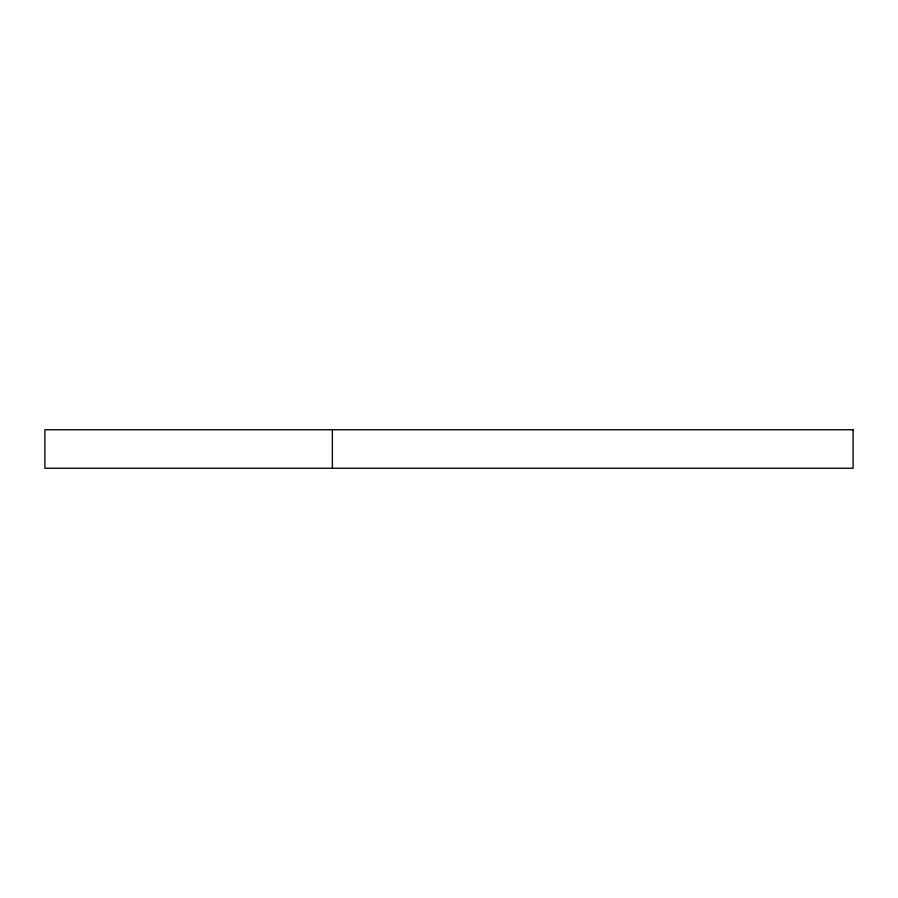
<?xml version="1.0" encoding="UTF-8"?>
<svg xmlns="http://www.w3.org/2000/svg" width="898" height="898" viewBox="0 0 898 898"><rect width="100%" height="100%" fill="white"/><g stroke="black" fill="none" stroke-linecap="round" stroke-linejoin="round"><path stroke-width="1.35" d="M332.383 429.738L332.383 468.262M853.1 429.738L44.9 429.738L44.9 468.262L853.1 468.262L853.1 429.738"/></g></svg>
